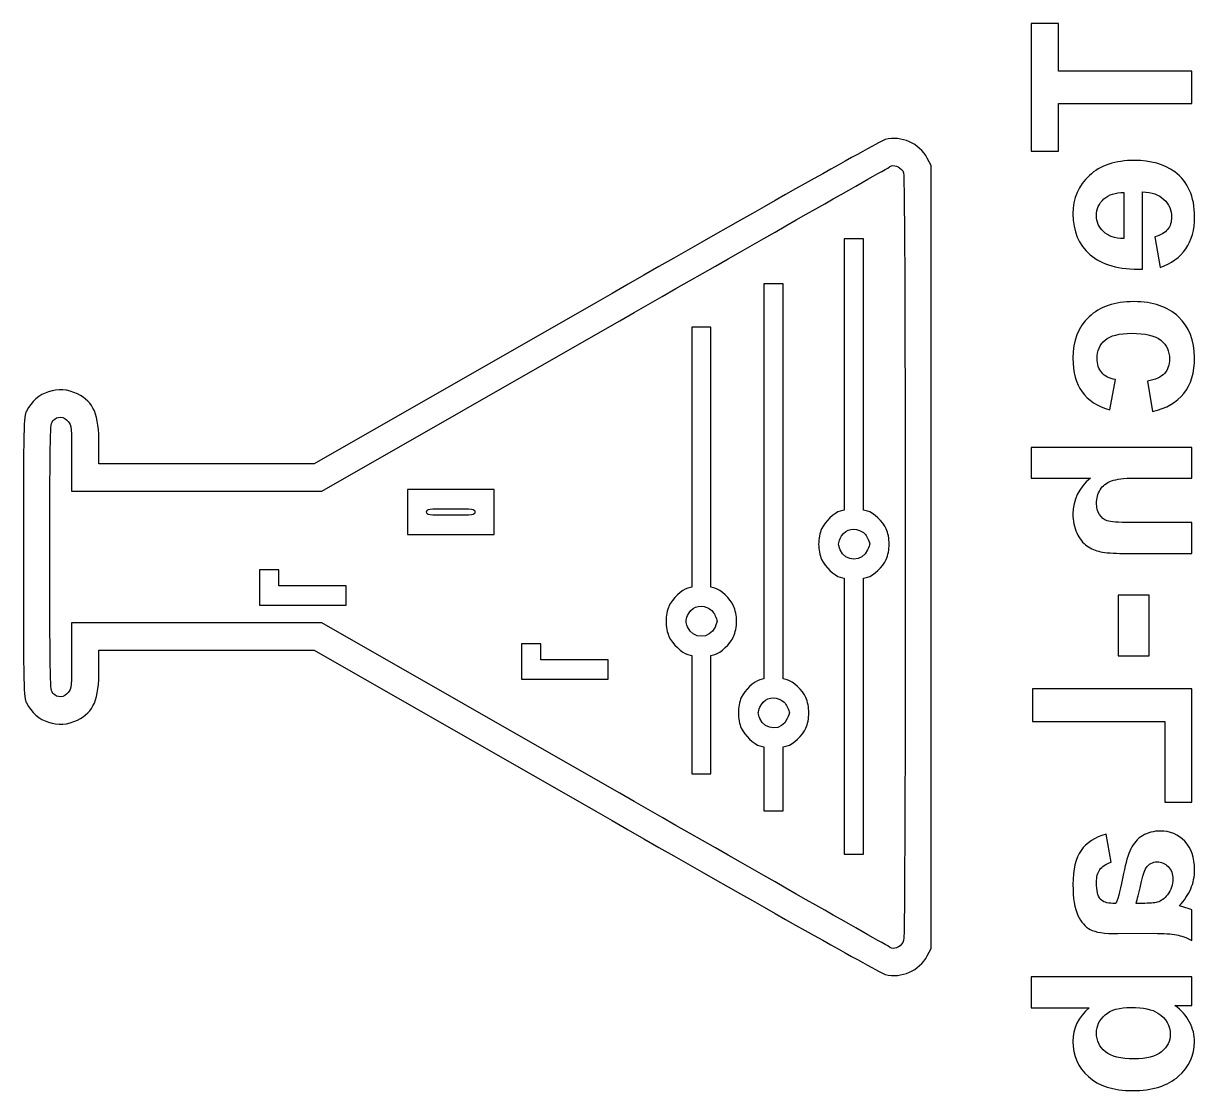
# Model space of a CAD drawing. Extents: x 3.8 to 84.4, y 0.4 to 40.3.
# Drawn here: x 40.54 to 84.39, y 0.37 to 40.3 of the extents above; entities that cross this region are included whole.
import ezdxf

# ---------------------------------------------------------------- set-up
doc = ezdxf.new("R2010")
doc.units = 0
doc.layers.get('0').update_dxf_attribs({"linetype": 'CONTINUOUS'})

msp = doc.modelspace()

# ---------------------------------------------------------------- linework, layer by layer
at = {"color": 7}
for p, q in [((79.290627, 40.299411), (78.273032, 40.299411)), ((78.273032, 40.299411), (78.273032, 35.51917)), ((79.290627, 38.514513), (79.290627, 40.299411)), ((84.288342, 38.514513), (79.290627, 38.514513)), ((84.288342, 37.299964), (84.288342, 38.514513)), ((79.290627, 35.51917), (79.290627, 37.299964)), ((79.290627, 37.299964), (84.288342, 37.299964)), ((78.273032, 35.51917), (79.290627, 35.51917)), ((74.519819, 34.988919), (74.379916, 35.253984)), ((74.519819, 20.333185), (74.519819, 34.988919)), ((81.736142, 33.97226), (81.736142, 32.24891)), ((82.441894, 31.104116), (82.441894, 33.992776)), ((71.633003, 32.241306), (71.272151, 32.241306)), ((71.272151, 32.241306), (71.272151, 27.165822)), ((71.993855, 32.241306), (71.633003, 32.241306)), ((71.993855, 27.165822), (71.993855, 32.241306)), ((82.901454, 32.314564), (83.094306, 31.165663)), ((82.901454, 32.314564), (82.901454, 32.314564)), ((68.6259, 30.557328), (68.265051, 30.557328)), ((68.265051, 30.557328), (68.265051, 23.16638)), ((68.986755, 30.557328), (68.6259, 30.557328)), ((68.986755, 23.16638), (68.986755, 30.557328)), ((61.96538, 29.846549), (51.425697, 23.821422)), ((51.711207, 22.799008), (62.32189, 28.862397)), ((65.919509, 28.933493), (65.558657, 28.933493)), ((65.558657, 28.933493), (65.558657, 24.06851)), ((66.280361, 28.933493), (65.919509, 28.933493)), ((66.280361, 24.06851), (66.280361, 28.933493)), ((71.272151, 27.165822), (71.272151, 22.090343)), ((71.993855, 22.090343), (71.993855, 27.165822)), ((81.219141, 25.835592), (81.424299, 26.972182)), ((82.618334, 26.910634), (82.811186, 25.778147)), ((81.219141, 25.835592), (81.219141, 25.835592)), ((43.366254, 23.821422), (43.366254, 24.530019)), ((84.288342, 24.436398), (78.273032, 24.436398)), ((78.273032, 24.436398), (78.273032, 23.283395)), ((84.288342, 23.283395), (84.288342, 24.436398)), ((42.34384, 24.023809), (42.34384, 22.799008)), ((47.395974, 23.821422), (43.366254, 23.821422)), ((51.425697, 23.821422), (47.395974, 23.821422)), ((65.558657, 24.06851), (65.558657, 19.203524)), ((66.280361, 19.203524), (66.280361, 24.06851)), ((78.273032, 23.283395), (80.484663, 23.283395)), ((82.105434, 23.283395), (84.288342, 23.283395)), ((56.537352, 22.85915), (54.913517, 22.85915)), ((54.913517, 22.85915), (54.913517, 22.017162)), ((58.161187, 22.85915), (56.537352, 22.85915)), ((58.161187, 22.017162), (58.161187, 22.85915)), ((68.265051, 23.16638), (68.265051, 15.775435)), ((68.986755, 15.775435), (68.986755, 23.16638)), ((42.34384, 22.799008), (47.027523, 22.799008)), ((47.027523, 22.799008), (51.711207, 22.799008)), ((54.913517, 22.017162), (54.913517, 21.175173)), ((58.161187, 21.175173), (58.161187, 22.017162)), ((71.272151, 22.090343), (71.122897, 22.052883)), ((72.143104, 22.052883), (71.993855, 22.090343)), ((56.537352, 21.896877), (56.537352, 21.896877)), ((84.288342, 21.621595), (81.986443, 21.621595)), ((84.288342, 20.468593), (84.288342, 21.621595)), ((54.913517, 21.175173), (56.537352, 21.175173)), ((56.537352, 21.175173), (58.161187, 21.175173)), ((72.843964, 21.386186), (72.843964, 21.386186)), ((72.146459, 20.599728), (72.146374, 20.599727)), ((74.519819, 5.677458), (74.519819, 20.333185)), ((81.732041, 20.468593), (84.288342, 20.468593)), ((49.741304, 19.852047), (49.380452, 19.852047)), ((49.380452, 19.852047), (49.380452, 19.190485)), ((50.102156, 19.852047), (49.741304, 19.852047)), ((50.102156, 19.551337), (50.102156, 19.852047)), ((50.102156, 19.250627), (50.102156, 19.551337)), ((71.122897, 19.575761), (71.272151, 19.538298)), ((71.272151, 19.538298), (71.272151, 14.372611)), ((71.993855, 19.538298), (72.143104, 19.575761)), ((71.993855, 14.372611), (71.993855, 19.538298)), ((49.380452, 19.190485), (49.380452, 18.528929)), ((51.36514, 19.250627), (50.102156, 19.250627)), ((52.62812, 19.250627), (51.36514, 19.250627)), ((52.62812, 18.889775), (52.62812, 19.250627)), ((52.62812, 18.528929), (52.62812, 18.889775)), ((65.558657, 19.203524), (65.409403, 19.166067)), ((66.429612, 19.166067), (66.280361, 19.203524)), ((82.683985, 18.901166), (81.530984, 18.901166)), ((81.530984, 18.901166), (81.530984, 16.636193)), ((82.683985, 16.636193), (82.683985, 18.901166)), ((49.380452, 18.528929), (51.004288, 18.528929)), ((51.004288, 18.528929), (52.62812, 18.528929)), ((67.13047, 18.499375), (67.13047, 18.499375)), ((47.027523, 17.867366), (42.34384, 17.867366)), ((42.34384, 17.867366), (42.34384, 16.642569)), ((51.711207, 17.867366), (47.027523, 17.867366)), ((62.32189, 11.803975), (51.711207, 17.867366)), ((66.432965, 17.712916), (66.43288, 17.712915)), ((43.366254, 16.136353), (43.366254, 16.844952)), ((43.366254, 16.844952), (47.395974, 16.844952)), ((47.395974, 16.844952), (51.425697, 16.844952)), ((51.425697, 16.844952), (61.96538, 10.819823)), ((59.544455, 17.08552), (59.183603, 17.08552)), ((59.183603, 17.08552), (59.183603, 16.423957)), ((59.905307, 17.08552), (59.544455, 17.08552)), ((59.905307, 16.784811), (59.905307, 17.08552)), ((59.905307, 16.484101), (59.905307, 16.784811)), ((65.409403, 16.688945), (65.558657, 16.651487)), ((66.280361, 16.651487), (66.429612, 16.688945)), ((59.183603, 16.423957), (59.183603, 15.762397)), ((61.168288, 16.484101), (59.905307, 16.484101)), ((62.431271, 16.484101), (61.168288, 16.484101)), ((62.431271, 16.123248), (62.431271, 16.484101)), ((65.558657, 16.651487), (65.558657, 14.432754)), ((66.280361, 14.432754), (66.280361, 16.651487)), ((81.530984, 16.636193), (82.683985, 16.636193)), ((62.431271, 15.762397), (62.431271, 16.123248)), ((59.183603, 15.762397), (60.807439, 15.762397)), ((60.807439, 15.762397), (62.431271, 15.762397)), ((68.265051, 15.775435), (68.115797, 15.737979)), ((69.136003, 15.737979), (68.986755, 15.775435)), ((84.288342, 15.397024), (78.322271, 15.397024)), ((78.322271, 15.397024), (78.322271, 14.182474)), ((84.288342, 11.162512), (84.288342, 15.397024)), ((69.836861, 15.07128), (69.836861, 15.07128)), ((65.558657, 14.432754), (65.558657, 12.214019)), ((66.280361, 12.214019), (66.280361, 14.432754)), ((69.139358, 14.285008), (69.139274, 14.284823)), ((71.272151, 14.372611), (71.272151, 9.206918)), ((71.993855, 9.206918), (71.993855, 14.372611)), ((78.322271, 14.182474), (83.274847, 14.182474)), ((83.274847, 14.182474), (83.274847, 11.162512)), ((68.115797, 13.260851), (68.265051, 13.223394)), ((68.265051, 13.223394), (68.265051, 12.027072)), ((68.986755, 13.223394), (69.136003, 13.260851)), ((68.986755, 12.027072), (68.986755, 13.223394)), ((65.558657, 12.214019), (65.919509, 12.214019)), ((65.919509, 12.214019), (66.280361, 12.214019)), ((68.265051, 12.027072), (68.265051, 10.830751)), ((68.986755, 10.830751), (68.986755, 12.027072)), ((83.274847, 11.162512), (84.288342, 11.162512)), ((68.265051, 10.830751), (68.6259, 10.830751)), ((68.6259, 10.830751), (68.986755, 10.830751)), ((81.26017, 8.91395), (81.071424, 9.960269)), ((71.272151, 9.206918), (71.633003, 9.206918)), ((71.633003, 9.206918), (71.993855, 9.206918)), ((81.26017, 8.91391), (81.26017, 8.91395)), ((81.444817, 7.371107), (81.329927, 7.371107)), ((82.425482, 7.371162), (82.195702, 7.371146)), ((84.288342, 5.988331), (84.288342, 7.129026)), ((81.510468, 6.238661), (82.856322, 6.250937)), ((73.494408, 5.976514), (73.494413, 5.976514)), ((74.379916, 5.412393), (74.519819, 5.677458)), ((84.288342, 4.621993), (78.273032, 4.621993)), ((78.273032, 4.621993), (78.273032, 3.468992)), ((84.288342, 3.551055), (84.288342, 4.621993)), ((83.648241, 3.551055), (84.288342, 3.551055)), ((78.273032, 3.468992), (80.439527, 3.468992)), ((82.015161, 3.477194), (82.015161, 3.477194))]:
    msp.add_line(p, q, dxfattribs=at)
for points in [[(74.379916, 35.253984), (74.083963, 35.814713), (73.411003, 36.11303), (72.805772, 35.951791)], [(72.805772, 35.951791), (72.616007, 35.901237), (68.616534, 33.648759), (61.96538, 29.846549)], [(82.142362, 35.1745), (81.420196, 35.1745), (80.855321, 34.985753), (80.447737, 34.608258)], [(83.64414, 34.743663), (83.247492, 35.030888), (82.7469, 35.1745), (82.142362, 35.1745)], [(62.32189, 28.862397), (68.157767, 32.197263), (72.978785, 34.943524), (73.035274, 34.965202)], [(73.035274, 34.965202), (73.187378, 35.023566), (73.424944, 34.892211), (73.490545, 34.713475)], [(73.490545, 34.713475), (73.573936, 34.486232), (73.577744, 6.215568), (73.494408, 5.976514)], [(84.38682, 33.061347), (84.38682, 33.819073), (84.13926, 34.379846), (83.64414, 34.743663)], [(80.447737, 34.608258), (80.037415, 34.230763), (79.832253, 33.753422), (79.832253, 33.176237)], [(80.989361, 33.730169), (81.172638, 33.894299), (81.421565, 33.974996), (81.736142, 33.97226)], [(82.441894, 33.992776), (82.783831, 33.984574), (83.05054, 33.891568), (83.242021, 33.713757)], [(80.714443, 33.106483), (80.714443, 33.358146), (80.806082, 33.566041), (80.989361, 33.730169)], [(83.242021, 33.713757), (83.430767, 33.535952), (83.525141, 33.314378), (83.525141, 33.049036)], [(79.832253, 33.176237), (79.832253, 32.527929), (80.046989, 32.016395), (80.476461, 31.641636)], [(80.97705, 32.507413), (80.801978, 32.671541), (80.714443, 32.871231), (80.714443, 33.106483)], [(83.525141, 33.049036), (83.525141, 32.868495), (83.475902, 32.716676), (83.377426, 32.59358)], [(84.058562, 31.867312), (84.2774, 32.184627), (84.38682, 32.582639), (84.38682, 33.061347)], [(81.736142, 32.24891), (81.402416, 32.257112), (81.149385, 32.34328), (80.97705, 32.507413)], [(83.377426, 32.59358), (83.278948, 32.470483), (83.120291, 32.377478), (82.901454, 32.314564)], [(80.476461, 31.641636), (80.903195, 31.266876), (81.558339, 31.087703), (82.441894, 31.104116)], [(83.094306, 31.165663), (83.515571, 31.313378), (83.836989, 31.547261), (84.058562, 31.867312)], [(82.113636, 29.889565), (81.394209, 29.889565), (80.834806, 29.699449), (80.435426, 29.319218)], [(83.783646, 29.323322), (83.381531, 29.700817), (82.824861, 29.889565), (82.113636, 29.889565)], [(80.435426, 29.319218), (80.033311, 28.938987), (79.832253, 28.424718), (79.832253, 27.776412)], [(84.38682, 27.796927), (84.38682, 28.434293), (84.185762, 28.943091), (83.783646, 29.323322)], [(81.0386, 28.449337), (81.235554, 28.618937), (81.566545, 28.703737), (82.031573, 28.703737)], [(82.031573, 28.703737), (82.548579, 28.703737), (82.913765, 28.617569), (83.127131, 28.445233)], [(80.739065, 27.76), (80.739065, 28.047224), (80.83891, 28.277003), (81.0386, 28.449337)], [(83.127131, 28.445233), (83.340499, 28.270164), (83.447184, 28.036281), (83.447184, 27.743585)], [(79.832253, 27.776412), (79.832253, 27.24573), (79.947142, 26.824466), (80.17692, 26.512621)], [(80.911399, 27.234788), (80.796509, 27.368826), (80.739065, 27.543897), (80.739065, 27.76)], [(83.447184, 27.743585), (83.447184, 27.524748), (83.385635, 27.345575), (83.262536, 27.206065)], [(83.98881, 26.455178), (84.25415, 26.788906), (84.38682, 27.236155), (84.38682, 27.796927)], [(81.424299, 26.972182), (81.197256, 27.010479), (81.026289, 27.098015), (80.911399, 27.234788)], [(83.262536, 27.206065), (83.136706, 27.066556), (82.921972, 26.968079), (82.618334, 26.910634)], [(42.567701, 26.434659), (41.849241, 26.792683), (41.021953, 26.515863), (40.653817, 25.794258)], [(43.366254, 24.530019), (43.366254, 25.674422), (43.174232, 26.132413), (42.567701, 26.434659)], [(80.17692, 26.512621), (80.403967, 26.198042), (80.751373, 25.972366), (81.219141, 25.835592)], [(82.811186, 25.778147), (83.330925, 25.895773), (83.723466, 26.12145), (83.98881, 26.455178)], [(40.653817, 25.794258), (40.544184, 25.579357), (40.53958, 25.359253), (40.53958, 20.333185)], [(41.531921, 20.333185), (41.531921, 25.145166), (41.535784, 25.316594), (41.646491, 25.438942)], [(41.646491, 25.438942), (41.807731, 25.617111), (42.065247, 25.602782), (42.21919, 25.407074)], [(42.21919, 25.407074), (42.336024, 25.258542), (42.34384, 25.171839), (42.34384, 24.023809)], [(80.484663, 23.283395), (80.049723, 22.911371), (79.832253, 22.466856), (79.832253, 21.949852)], [(81.276582, 23.180815), (81.462594, 23.249202), (81.738879, 23.283395), (82.105434, 23.283395)], [(80.714443, 22.335554), (80.714443, 22.527037), (80.760947, 22.698004), (80.853955, 22.848455)], [(80.853955, 22.848455), (80.946959, 22.998906), (81.087835, 23.109693), (81.276582, 23.180815)], [(55.635223, 22.017162), (55.635223, 22.1321), (55.675318, 22.137446), (56.537352, 22.137446)], [(56.537352, 21.896877), (55.675318, 21.896877), (55.635223, 21.902222), (55.635223, 22.017162)], [(56.537352, 22.137446), (57.399388, 22.137446), (57.439483, 22.132101), (57.439483, 22.017162)], [(57.439483, 22.017162), (57.439483, 21.902224), (57.399391, 21.896877), (56.537352, 21.896877)], [(71.122897, 22.052883), (70.900859, 21.997155), (70.546436, 21.660005), (70.422045, 21.386186)], [(72.843964, 21.386186), (72.71957, 21.660005), (72.365143, 21.997155), (72.143104, 22.052883)], [(79.832253, 21.949852), (79.832253, 21.684511), (79.881491, 21.445157), (79.979967, 21.23179)], [(80.825232, 21.921129), (80.751372, 22.030548), (80.714443, 22.16869), (80.714443, 22.335554)], [(81.116562, 21.687246), (80.993462, 21.731014), (80.896352, 21.808975), (80.825232, 21.921129)], [(81.986443, 21.621595), (81.529617, 21.621595), (81.239656, 21.643479), (81.116562, 21.687246)], [(70.422045, 21.386186), (70.358606, 21.246546), (70.312518, 21.005915), (70.312518, 20.814321)], [(71.118825, 21.026983), (71.244169, 21.326977), (71.547739, 21.45298), (71.845456, 21.328586)], [(71.845456, 21.328586), (71.983817, 21.270773), (72.087865, 21.170869), (72.143813, 21.042105)], [(72.953489, 20.814321), (72.953489, 21.005915), (72.907401, 21.246546), (72.843964, 21.386186)], [(79.979967, 21.23179), (80.078445, 21.018423), (80.204278, 20.858398), (80.357464, 20.751714)], [(70.312518, 20.814321), (70.312518, 20.622727), (70.358606, 20.382096), (70.422045, 20.242456)], [(71.118825, 20.601659), (71.04044, 20.789248), (71.04044, 20.839394), (71.118825, 21.026983)], [(72.143813, 21.042105), (72.250115, 20.797431), (72.249827, 20.847329), (72.146459, 20.599728)], [(72.843964, 20.242456), (72.907401, 20.382096), (72.953489, 20.622727), (72.953489, 20.814321)], [(80.357464, 20.751714), (80.510649, 20.642295), (80.680248, 20.568438), (80.866261, 20.530141)], [(40.53958, 20.333185), (40.53958, 15.307121), (40.544184, 15.08702), (40.653817, 14.87212)], [(41.646491, 15.227433), (41.535768, 15.34978), (41.531921, 15.52121), (41.531921, 20.333185)], [(70.422045, 20.242456), (70.546436, 19.968637), (70.900859, 19.631488), (71.122897, 19.575761)], [(72.146374, 20.599727), (71.952546, 20.135834), (71.312958, 20.137037), (71.118825, 20.601659)], [(72.143104, 19.575761), (72.365143, 19.631488), (72.71957, 19.968637), (72.843964, 20.242456)], [(80.866261, 20.530141), (81.052273, 20.489109), (81.340867, 20.468593), (81.732041, 20.468593)], [(65.409403, 19.166067), (65.187367, 19.110334), (64.832942, 18.773184), (64.708551, 18.499375)], [(67.13047, 18.499375), (67.006076, 18.773184), (66.651651, 19.110334), (66.429612, 19.166067)], [(64.708551, 18.499375), (64.645112, 18.359731), (64.599026, 18.119102), (64.599026, 17.927509)], [(65.405328, 18.140171), (65.530677, 18.440166), (65.834247, 18.566163), (66.131961, 18.441772)], [(66.131961, 18.441772), (66.270328, 18.383963), (66.374373, 18.284055), (66.430319, 18.15529)], [(67.239991, 17.927509), (67.239991, 18.119102), (67.193906, 18.359731), (67.13047, 18.499375)], [(65.405328, 17.714846), (65.326951, 17.902436), (65.326951, 17.952582), (65.405328, 18.140171)], [(66.430319, 18.15529), (66.536623, 17.910621), (66.536335, 17.960515), (66.432965, 17.712916)], [(64.599026, 17.927509), (64.599026, 17.735914), (64.645112, 17.495286), (64.708551, 17.355641)], [(66.43288, 17.712915), (66.239054, 17.249021), (65.599461, 17.250225), (65.405328, 17.714846)], [(67.13047, 17.355641), (67.193906, 17.495286), (67.239991, 17.735914), (67.239991, 17.927509)], [(64.708551, 17.355641), (64.832942, 17.081821), (65.187367, 16.744673), (65.409403, 16.688945)], [(66.429612, 16.688945), (66.651653, 16.744673), (67.006076, 17.081821), (67.13047, 17.355641)], [(42.34384, 16.642569), (42.34384, 15.494537), (42.336035, 15.407836), (42.21919, 15.259301)], [(42.567701, 14.231718), (43.174232, 14.533959), (43.366254, 14.991954), (43.366254, 16.136353)], [(68.115797, 15.737979), (67.893758, 15.682245), (67.53933, 15.345095), (67.414942, 15.07128)], [(69.836861, 15.07128), (69.71247, 15.345095), (69.358042, 15.682245), (69.136003, 15.737979)], [(42.21919, 15.259301), (42.065247, 15.063594), (41.807731, 15.049263), (41.646491, 15.227433)], [(67.414942, 15.07128), (67.351503, 14.931637), (67.305418, 14.691008), (67.305418, 14.499415)], [(68.111722, 14.712262), (68.237068, 15.012257), (68.540641, 15.138261), (68.838353, 15.013863)], [(68.838353, 15.013863), (68.976719, 14.956054), (69.080761, 14.856146), (69.136713, 14.72738)], [(69.946385, 14.499415), (69.946385, 14.691008), (69.9003, 14.931637), (69.836861, 15.07128)], [(40.653817, 14.87212), (41.021953, 14.150512), (41.849241, 13.873689), (42.567701, 14.231718)], [(67.305418, 14.499415), (67.305418, 14.30782), (67.351503, 14.067192), (67.414942, 13.927548)], [(68.111722, 14.286939), (68.033345, 14.474526), (68.033345, 14.524673), (68.111722, 14.712262)], [(69.136713, 14.72738), (69.243014, 14.482712), (69.242726, 14.532607), (69.139358, 14.285008)], [(69.836861, 13.927548), (69.9003, 14.067192), (69.946385, 14.30782), (69.946385, 14.499415)], [(69.139274, 14.284823), (68.945445, 13.820926), (68.305852, 13.822132), (68.111722, 14.286939)], [(67.414942, 13.927548), (67.539333, 13.653728), (67.893758, 13.316577), (68.115797, 13.260851)], [(69.136003, 13.260851), (69.358042, 13.316577), (69.71247, 13.653728), (69.836861, 13.927548)], [(73.035274, 5.701178), (72.978785, 5.722848), (68.157767, 8.469112), (62.32189, 11.803975)], [(61.96538, 10.819823), (68.616534, 7.017615), (72.616007, 4.765138), (72.805772, 4.714584)], [(81.071424, 9.960269), (80.65016, 9.842644), (80.338315, 9.640219), (80.135892, 9.352994)], [(82.441894, 9.902785), (82.247678, 9.78516), (82.099962, 9.621032), (81.998746, 9.410401)], [(83.098407, 10.079223), (82.852216, 10.079223), (82.633378, 10.02041), (82.441894, 9.902785)], [(84.021634, 9.693521), (83.778175, 9.950656), (83.470433, 10.079223), (83.098407, 10.079223)], [(84.38682, 8.63079), (84.38682, 9.079407), (84.265091, 9.433651), (84.021634, 9.693521)], [(80.135892, 9.352994), (79.933466, 9.06577), (79.832253, 8.639036), (79.832253, 8.072792)], [(81.998746, 9.410401), (81.8948, 9.197034), (81.80453, 8.890661), (81.727937, 8.491281)], [(80.837543, 8.634894), (80.91687, 8.749783), (81.057746, 8.842789), (81.26017, 8.91391)], [(82.573196, 8.700585), (82.679881, 8.851036), (82.815288, 8.926261), (82.979416, 8.926261)], [(82.979416, 8.926261), (83.14081, 8.926261), (83.280321, 8.866081), (83.397947, 8.74572)], [(80.714443, 8.154816), (80.714443, 8.359977), (80.755476, 8.520003), (80.837543, 8.634894)], [(81.727937, 8.491281), (81.626727, 7.952393), (81.532354, 7.579002), (81.444817, 7.371107)], [(82.372142, 8.072792), (82.440528, 8.392843), (82.507546, 8.602107), (82.573196, 8.700585)], [(83.397947, 8.74572), (83.515569, 8.625359), (83.57438, 8.472172), (83.57438, 8.286157)], [(84.243204, 7.91273), (84.338948, 8.137038), (84.38682, 8.376392), (84.38682, 8.63079)], [(79.832253, 8.072792), (79.832253, 7.558523), (79.893802, 7.175557), (80.0169, 6.923892)], [(80.858059, 7.535236), (80.762315, 7.644655), (80.714443, 7.851182), (80.714443, 8.154816)], [(82.195702, 7.371146), (82.244943, 7.51886), (82.303756, 7.752742), (82.372142, 8.072792)], [(83.57438, 8.286157), (83.57438, 8.078262), (83.505994, 7.879941), (83.369222, 7.691194)], [(83.81237, 7.280833), (84.00385, 7.477787), (84.147462, 7.68842), (84.243204, 7.91273)], [(81.329927, 7.371107), (81.108351, 7.371107), (80.951061, 7.425816), (80.858059, 7.535236)], [(83.369222, 7.691194), (83.265272, 7.551685), (83.138074, 7.460046), (82.987626, 7.416279)], [(82.987626, 7.416279), (82.889148, 7.386201), (82.701767, 7.371162), (82.425482, 7.371162)], [(83.947773, 7.239815), (83.879387, 7.258967), (83.834252, 7.27264), (83.81237, 7.280833)], [(84.288342, 7.129026), (84.211748, 7.159104), (84.098225, 7.196034), (83.947773, 7.239815)], [(80.0169, 6.923892), (80.137261, 6.672229), (80.291815, 6.495792), (80.480562, 6.39458)], [(80.480562, 6.39458), (80.666574, 6.290634), (81.009876, 6.238661), (81.510468, 6.238661)], [(82.856322, 6.250937), (83.239288, 6.250937), (83.522409, 6.233157), (83.705684, 6.197597)], [(83.705684, 6.197597), (83.886227, 6.159302), (84.080446, 6.089546), (84.288342, 5.988331)], [(73.494413, 5.976514), (73.424936, 5.777209), (73.195572, 5.639665), (73.035274, 5.701178)], [(72.805772, 4.714584), (73.411003, 4.553344), (74.083966, 4.851665), (74.379916, 5.412393)], [(84.202175, 2.927369), (84.076343, 3.16809), (83.891698, 3.375986), (83.648241, 3.551055)], [(80.439527, 3.468992), (80.034678, 3.113378), (79.832253, 2.692114), (79.832253, 2.205202)], [(80.714443, 2.512944), (80.714443, 2.789227), (80.822495, 3.019007), (81.0386, 3.202284)], [(81.0386, 3.202284), (81.251965, 3.385557), (81.577485, 3.477194), (82.015161, 3.477194)], [(82.015161, 3.477194), (82.466517, 3.477194), (82.800245, 3.406072), (83.016344, 3.263829)], [(83.016344, 3.263829), (83.322718, 3.064139), (83.475904, 2.798799), (83.475904, 2.467809)], [(84.38682, 2.18879), (84.38682, 2.437718), (84.325271, 2.683911), (84.202175, 2.927369)], [(79.832253, 2.205202), (79.832253, 1.674518), (80.025105, 1.235475), (80.41081, 0.888074)], [(81.046802, 1.819497), (80.825229, 2.00004), (80.714443, 2.231189), (80.714443, 2.512944)], [(83.475904, 2.467809), (83.475904, 2.21341), (83.367854, 1.997306), (83.151753, 1.819497)], [(82.121846, 1.548688), (81.623988, 1.548688), (81.26564, 1.638958), (81.046802, 1.819497)], [(83.151753, 1.819497), (82.932916, 1.638958), (82.589614, 1.548688), (82.121846, 1.548688)], [(83.783646, 0.90038), (84.185762, 1.253258), (84.38682, 1.682728), (84.38682, 2.18879)], [(80.41081, 0.888074), (80.793774, 0.540667), (81.344971, 0.366964), (82.0644, 0.366964)], [(82.0644, 0.366964), (82.808449, 0.366964), (83.381531, 0.544769), (83.783646, 0.90038)]]:
    msp.add_open_spline(points, degree=3, dxfattribs=at)

doc.saveas('drawing.dxf')
